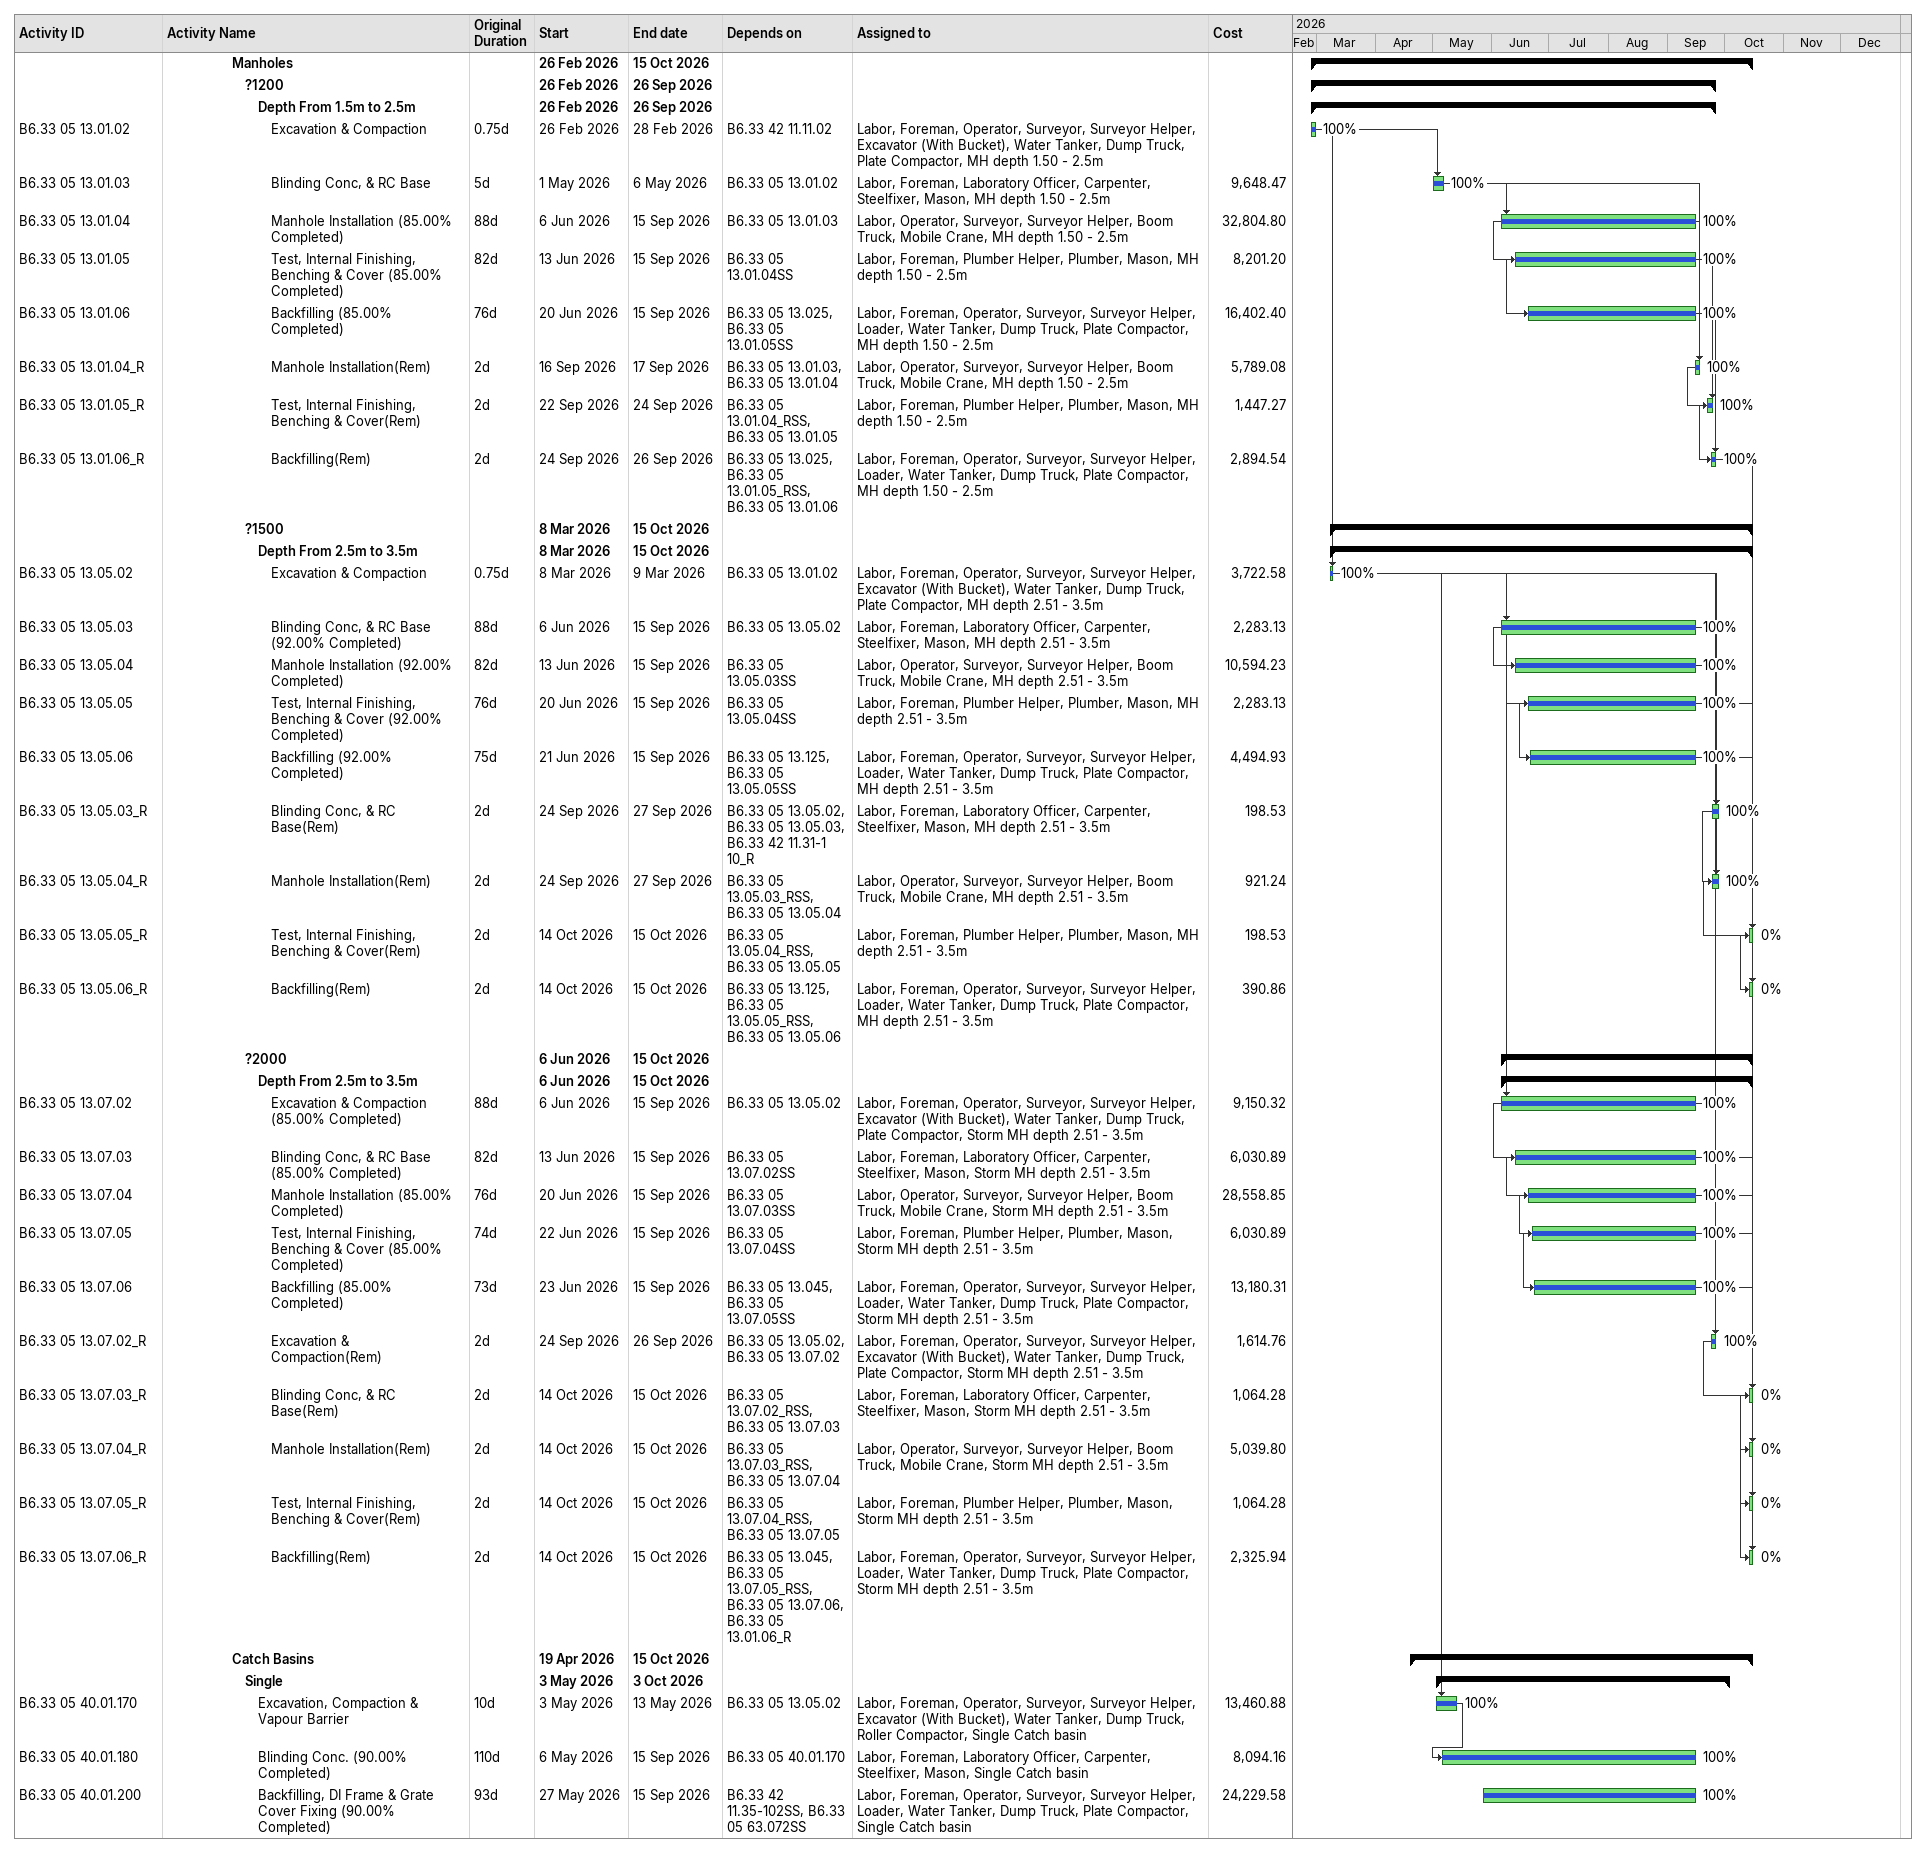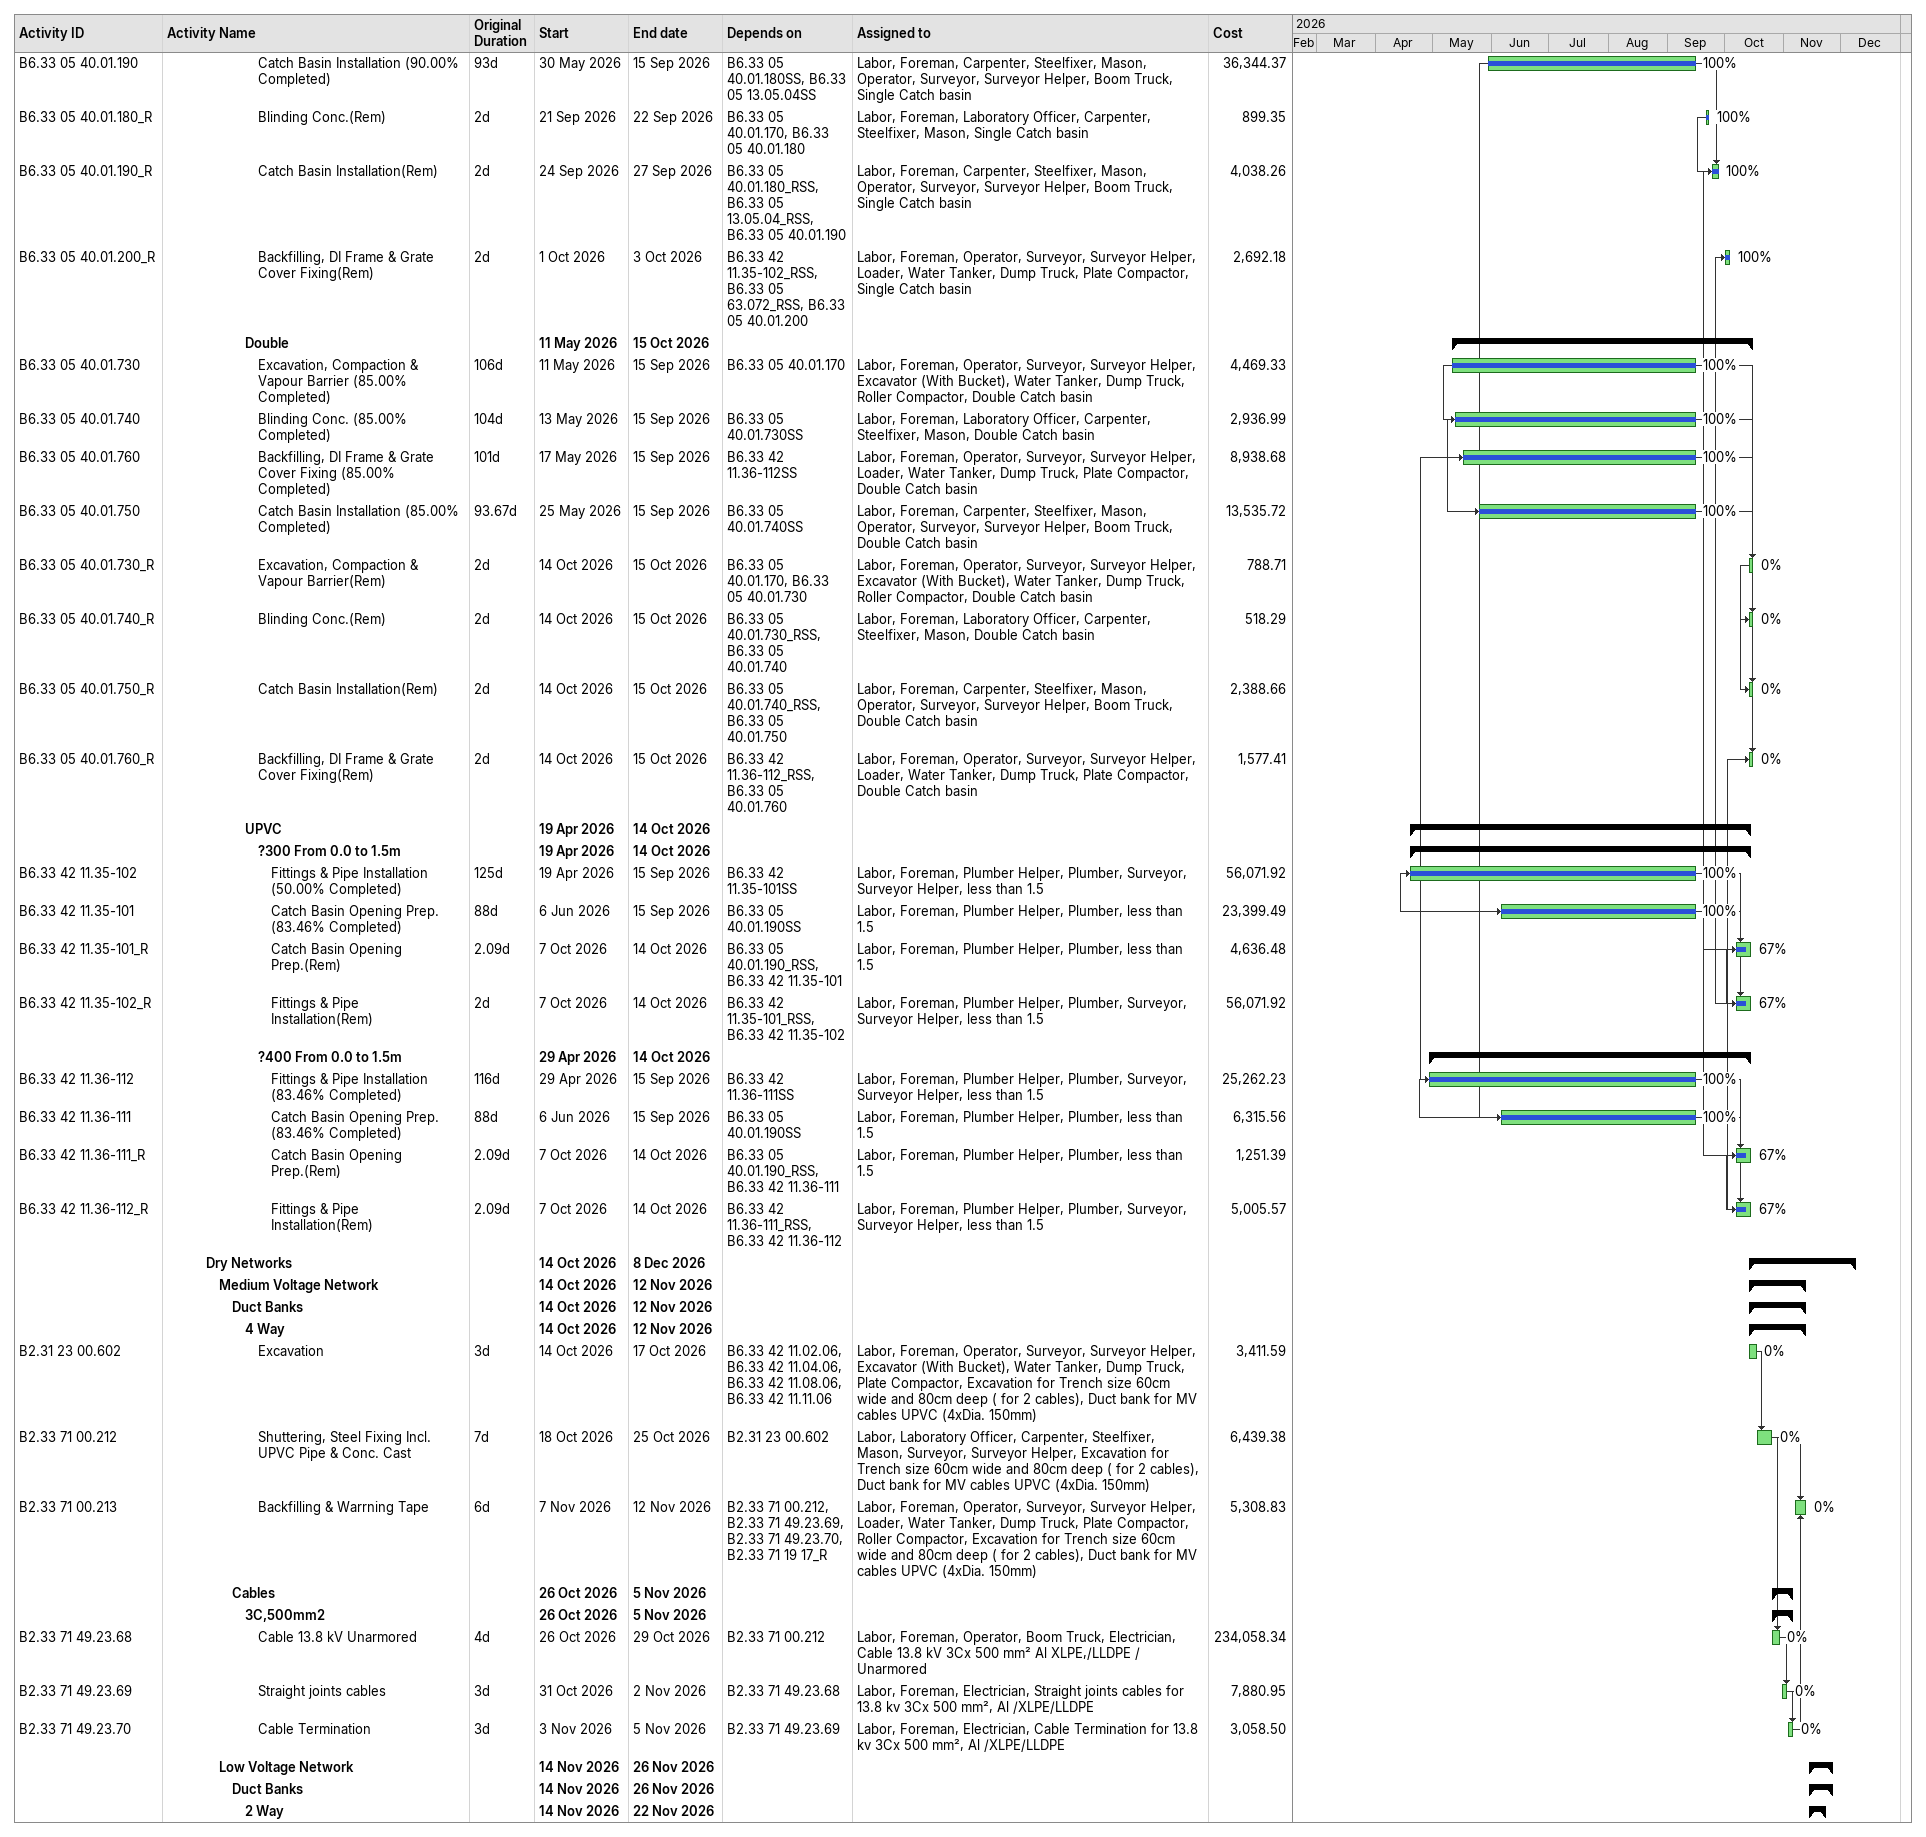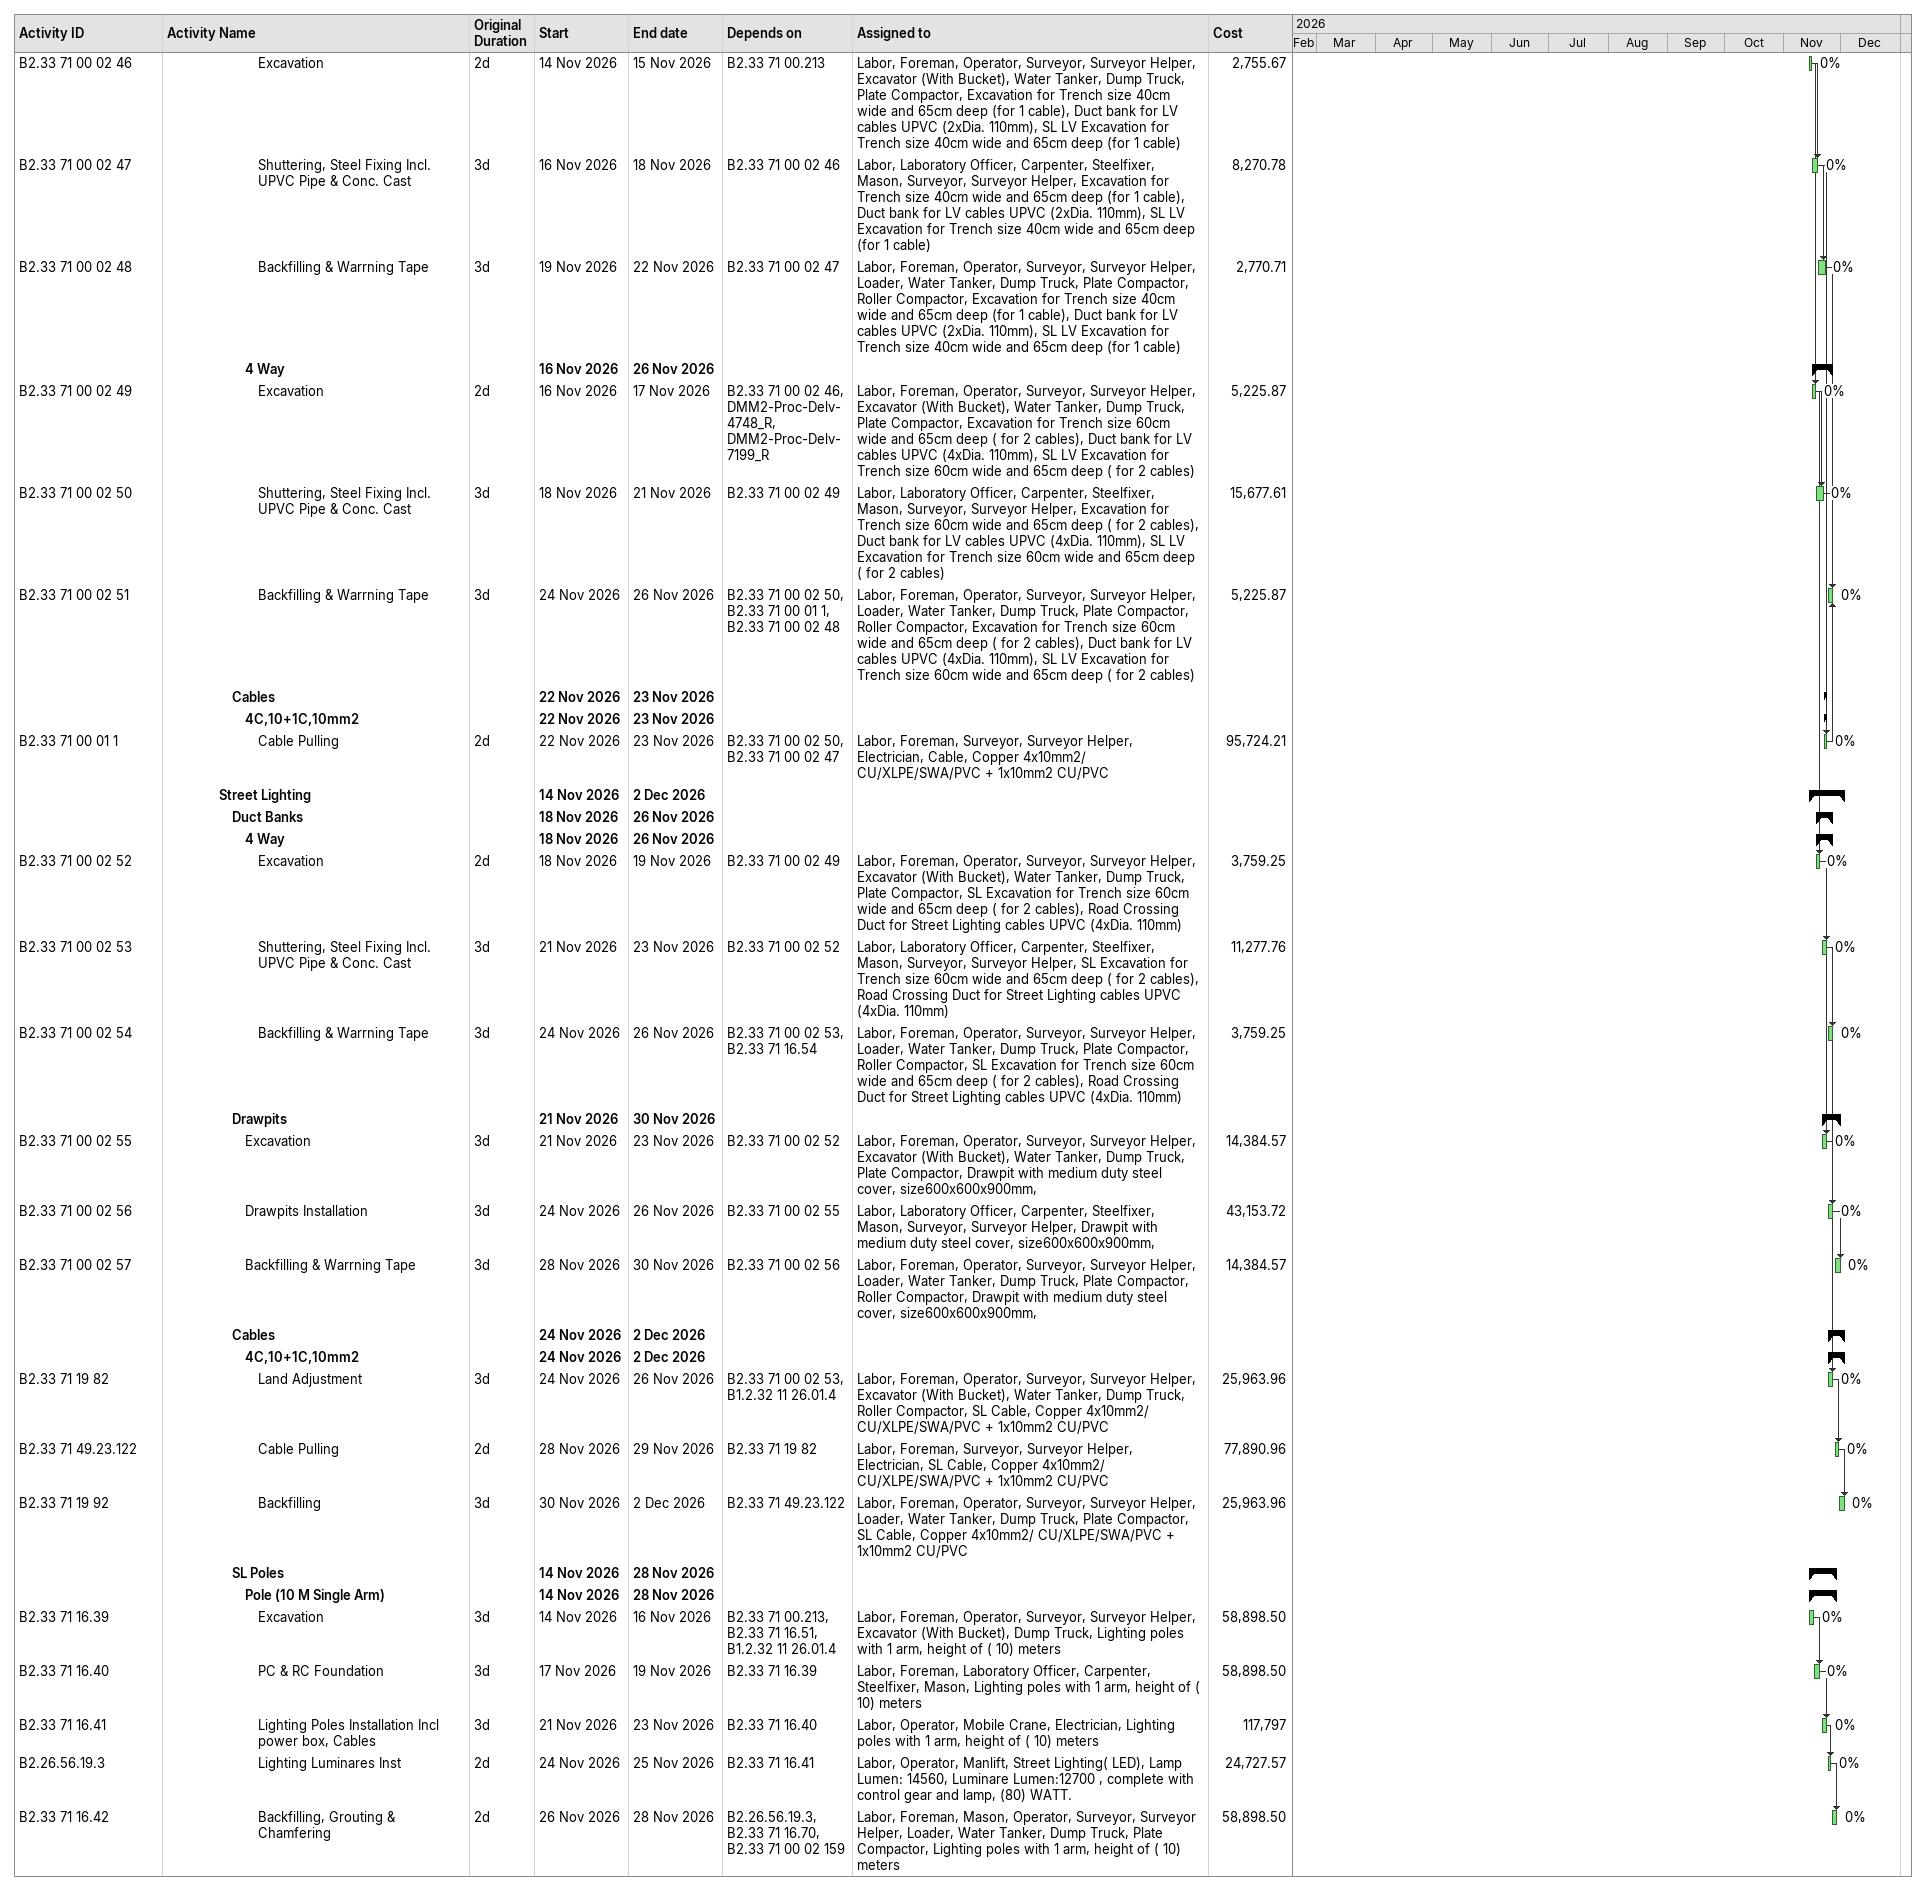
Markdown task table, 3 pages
| ID | Level | Task | Original duration | Start | Finish | Predecessors | Resources | % complete | Cost |
|---|---|---|---|---|---|---|---|---|---|
|  | 6 | **Manholes** |  | 2026-02-26 | 2026-10-15 |  |  |  |  |
|  | 7 | **?1200** |  | 2026-02-26 | 2026-09-26 |  |  |  |  |
|  | 8 | **Depth From 1.5m to 2.5m** |  | 2026-02-26 | 2026-09-26 |  |  |  |  |
| B6.33 05 13.01.02 | 9 | Excavation & Compaction | 0.75d | 2026-02-26 | 2026-02-28 | B6.33 42 11.11.02 | Labor, Foreman, Operator, Surveyor, Surveyor Helper, Excavator (With Bucket), Water Tanker, Dump Truck, Plate Compactor, MH depth 1.50 - 2.5m | 100 |  |
| B6.33 05 13.01.03 | 9 | Blinding Conc, & RC Base | 5d | 2026-05-01 | 2026-05-06 | B6.33 05 13.01.02 | Labor, Foreman, Laboratory Officer, Carpenter, Steelfixer, Mason, MH depth 1.50 - 2.5m | 100 | 9648.47 |
| B6.33 05 13.01.04 | 9 | Manhole Installation (85.00% Completed) | 88d | 2026-06-06 | 2026-09-15 | B6.33 05 13.01.03 | Labor, Operator, Surveyor, Surveyor Helper, Boom Truck, Mobile Crane, MH depth 1.50 - 2.5m | 100 | 32804.80 |
| B6.33 05 13.01.05 | 9 | Test, Internal Finishing, Benching & Cover (85.00% Completed) | 82d | 2026-06-13 | 2026-09-15 | B6.33 05 13.01.04SS | Labor, Foreman, Plumber Helper, Plumber, Mason, MH depth 1.50 - 2.5m | 100 | 8201.20 |
| B6.33 05 13.01.06 | 9 | Backfilling (85.00% Completed) | 76d | 2026-06-20 | 2026-09-15 | B6.33 05 13.025, B6.33 05 13.01.05SS | Labor, Foreman, Operator, Surveyor, Surveyor Helper, Loader, Water Tanker, Dump Truck, Plate Compactor, MH depth 1.50 - 2.5m | 100 | 16402.40 |
| B6.33 05 13.01.04_R | 9 | Manhole Installation(Rem) | 2d | 2026-09-16 | 2026-09-17 | B6.33 05 13.01.03, B6.33 05 13.01.04 | Labor, Operator, Surveyor, Surveyor Helper, Boom Truck, Mobile Crane, MH depth 1.50 - 2.5m | 100 | 5789.08 |
| B6.33 05 13.01.05_R | 9 | Test, Internal Finishing, Benching & Cover(Rem) | 2d | 2026-09-22 | 2026-09-24 | B6.33 05 13.01.04_RSS, B6.33 05 13.01.05 | Labor, Foreman, Plumber Helper, Plumber, Mason, MH depth 1.50 - 2.5m | 100 | 1447.27 |
| B6.33 05 13.01.06_R | 9 | Backfilling(Rem) | 2d | 2026-09-24 | 2026-09-26 | B6.33 05 13.025, B6.33 05 13.01.05_RSS, B6.33 05 13.01.06 | Labor, Foreman, Operator, Surveyor, Surveyor Helper, Loader, Water Tanker, Dump Truck, Plate Compactor, MH depth 1.50 - 2.5m | 100 | 2894.54 |
|  | 7 | **?1500** |  | 2026-03-08 | 2026-10-15 |  |  |  |  |
|  | 8 | **Depth From 2.5m to 3.5m** |  | 2026-03-08 | 2026-10-15 |  |  |  |  |
| B6.33 05 13.05.02 | 9 | Excavation & Compaction | 0.75d | 2026-03-08 | 2026-03-09 | B6.33 05 13.01.02 | Labor, Foreman, Operator, Surveyor, Surveyor Helper, Excavator (With Bucket), Water Tanker, Dump Truck, Plate Compactor, MH depth 2.51 - 3.5m | 100 | 3722.58 |
| B6.33 05 13.05.03 | 9 | Blinding Conc, & RC Base (92.00% Completed) | 88d | 2026-06-06 | 2026-09-15 | B6.33 05 13.05.02 | Labor, Foreman, Laboratory Officer, Carpenter, Steelfixer, Mason, MH depth 2.51 - 3.5m | 100 | 2283.13 |
| B6.33 05 13.05.04 | 9 | Manhole Installation (92.00% Completed) | 82d | 2026-06-13 | 2026-09-15 | B6.33 05 13.05.03SS | Labor, Operator, Surveyor, Surveyor Helper, Boom Truck, Mobile Crane, MH depth 2.51 - 3.5m | 100 | 10594.23 |
| B6.33 05 13.05.05 | 9 | Test, Internal Finishing, Benching & Cover (92.00% Completed) | 76d | 2026-06-20 | 2026-09-15 | B6.33 05 13.05.04SS | Labor, Foreman, Plumber Helper, Plumber, Mason, MH depth 2.51 - 3.5m | 100 | 2283.13 |
| B6.33 05 13.05.06 | 9 | Backfilling (92.00% Completed) | 75d | 2026-06-21 | 2026-09-15 | B6.33 05 13.125, B6.33 05 13.05.05SS | Labor, Foreman, Operator, Surveyor, Surveyor Helper, Loader, Water Tanker, Dump Truck, Plate Compactor, MH depth 2.51 - 3.5m | 100 | 4494.93 |
| B6.33 05 13.05.03_R | 9 | Blinding Conc, & RC Base(Rem) | 2d | 2026-09-24 | 2026-09-27 | B6.33 05 13.05.02, B6.33 05 13.05.03, B6.33 42 11.31-1 10_R | Labor, Foreman, Laboratory Officer, Carpenter, Steelfixer, Mason, MH depth 2.51 - 3.5m | 100 | 198.53 |
| B6.33 05 13.05.04_R | 9 | Manhole Installation(Rem) | 2d | 2026-09-24 | 2026-09-27 | B6.33 05 13.05.03_RSS, B6.33 05 13.05.04 | Labor, Operator, Surveyor, Surveyor Helper, Boom Truck, Mobile Crane, MH depth 2.51 - 3.5m | 100 | 921.24 |
| B6.33 05 13.05.05_R | 9 | Test, Internal Finishing, Benching & Cover(Rem) | 2d | 2026-10-14 | 2026-10-15 | B6.33 05 13.05.04_RSS, B6.33 05 13.05.05 | Labor, Foreman, Plumber Helper, Plumber, Mason, MH depth 2.51 - 3.5m | 0 | 198.53 |
| B6.33 05 13.05.06_R | 9 | Backfilling(Rem) | 2d | 2026-10-14 | 2026-10-15 | B6.33 05 13.125, B6.33 05 13.05.05_RSS, B6.33 05 13.05.06 | Labor, Foreman, Operator, Surveyor, Surveyor Helper, Loader, Water Tanker, Dump Truck, Plate Compactor, MH depth 2.51 - 3.5m | 0 | 390.86 |
|  | 7 | **?2000** |  | 2026-06-06 | 2026-10-15 |  |  |  |  |
|  | 8 | **Depth From 2.5m to 3.5m** |  | 2026-06-06 | 2026-10-15 |  |  |  |  |
| B6.33 05 13.07.02 | 9 | Excavation & Compaction (85.00% Completed) | 88d | 2026-06-06 | 2026-09-15 | B6.33 05 13.05.02 | Labor, Foreman, Operator, Surveyor, Surveyor Helper, Excavator (With Bucket), Water Tanker, Dump Truck, Plate Compactor, Storm MH depth 2.51 - 3.5m | 100 | 9150.32 |
| B6.33 05 13.07.03 | 9 | Blinding Conc, & RC Base (85.00% Completed) | 82d | 2026-06-13 | 2026-09-15 | B6.33 05 13.07.02SS | Labor, Foreman, Laboratory Officer, Carpenter, Steelfixer, Mason, Storm MH depth 2.51 - 3.5m | 100 | 6030.89 |
| B6.33 05 13.07.04 | 9 | Manhole Installation (85.00% Completed) | 76d | 2026-06-20 | 2026-09-15 | B6.33 05 13.07.03SS | Labor, Operator, Surveyor, Surveyor Helper, Boom Truck, Mobile Crane, Storm MH depth 2.51 - 3.5m | 100 | 28558.85 |
| B6.33 05 13.07.05 | 9 | Test, Internal Finishing, Benching & Cover (85.00% Completed) | 74d | 2026-06-22 | 2026-09-15 | B6.33 05 13.07.04SS | Labor, Foreman, Plumber Helper, Plumber, Mason, Storm MH depth 2.51 - 3.5m | 100 | 6030.89 |
| B6.33 05 13.07.06 | 9 | Backfilling (85.00% Completed) | 73d | 2026-06-23 | 2026-09-15 | B6.33 05 13.045, B6.33 05 13.07.05SS | Labor, Foreman, Operator, Surveyor, Surveyor Helper, Loader, Water Tanker, Dump Truck, Plate Compactor, Storm MH depth 2.51 - 3.5m | 100 | 13180.31 |
| B6.33 05 13.07.02_R | 9 | Excavation & Compaction(Rem) | 2d | 2026-09-24 | 2026-09-26 | B6.33 05 13.05.02, B6.33 05 13.07.02 | Labor, Foreman, Operator, Surveyor, Surveyor Helper, Excavator (With Bucket), Water Tanker, Dump Truck, Plate Compactor, Storm MH depth 2.51 - 3.5m | 100 | 1614.76 |
| B6.33 05 13.07.03_R | 9 | Blinding Conc, & RC Base(Rem) | 2d | 2026-10-14 | 2026-10-15 | B6.33 05 13.07.02_RSS, B6.33 05 13.07.03 | Labor, Foreman, Laboratory Officer, Carpenter, Steelfixer, Mason, Storm MH depth 2.51 - 3.5m | 0 | 1064.28 |
| B6.33 05 13.07.04_R | 9 | Manhole Installation(Rem) | 2d | 2026-10-14 | 2026-10-15 | B6.33 05 13.07.03_RSS, B6.33 05 13.07.04 | Labor, Operator, Surveyor, Surveyor Helper, Boom Truck, Mobile Crane, Storm MH depth 2.51 - 3.5m | 0 | 5039.80 |
| B6.33 05 13.07.05_R | 9 | Test, Internal Finishing, Benching & Cover(Rem) | 2d | 2026-10-14 | 2026-10-15 | B6.33 05 13.07.04_RSS, B6.33 05 13.07.05 | Labor, Foreman, Plumber Helper, Plumber, Mason, Storm MH depth 2.51 - 3.5m | 0 | 1064.28 |
| B6.33 05 13.07.06_R | 9 | Backfilling(Rem) | 2d | 2026-10-14 | 2026-10-15 | B6.33 05 13.045, B6.33 05 13.07.05_RSS, B6.33 05 13.07.06, B6.33 05 13.01.06_R | Labor, Foreman, Operator, Surveyor, Surveyor Helper, Loader, Water Tanker, Dump Truck, Plate Compactor, Storm MH depth 2.51 - 3.5m | 0 | 2325.94 |
|  | 6 | **Catch Basins** |  | 2026-04-19 | 2026-10-15 |  |  |  |  |
|  | 7 | **Single** |  | 2026-05-03 | 2026-10-03 |  |  |  |  |
| B6.33 05 40.01.170 | 8 | Excavation, Compaction & Vapour Barrier | 10d | 2026-05-03 | 2026-05-13 | B6.33 05 13.05.02 | Labor, Foreman, Operator, Surveyor, Surveyor Helper, Excavator (With Bucket), Water Tanker, Dump Truck, Roller Compactor, Single Catch basin | 100 | 13460.88 |
| B6.33 05 40.01.180 | 8 | Blinding Conc. (90.00% Completed) | 110d | 2026-05-06 | 2026-09-15 | B6.33 05 40.01.170 | Labor, Foreman, Laboratory Officer, Carpenter, Steelfixer, Mason, Single Catch basin | 100 | 8094.16 |
| B6.33 05 40.01.200 | 8 | Backfilling, DI Frame & Grate Cover Fixing (90.00% Completed) | 93d | 2026-05-27 | 2026-09-15 | B6.33 42 11.35-102SS, B6.33 05 63.072SS | Labor, Foreman, Operator, Surveyor, Surveyor Helper, Loader, Water Tanker, Dump Truck, Plate Compactor, Single Catch basin | 100 | 24229.58 |
| B6.33 05 40.01.190 | 8 | Catch Basin Installation (90.00% Completed) | 93d | 2026-05-30 | 2026-09-15 | B6.33 05 40.01.180SS, B6.33 05 13.05.04SS | Labor, Foreman, Carpenter, Steelfixer, Mason, Operator, Surveyor, Surveyor Helper, Boom Truck, Single Catch basin | 100 | 36344.37 |
| B6.33 05 40.01.180_R | 8 | Blinding Conc.(Rem) | 2d | 2026-09-21 | 2026-09-22 | B6.33 05 40.01.170, B6.33 05 40.01.180 | Labor, Foreman, Laboratory Officer, Carpenter, Steelfixer, Mason, Single Catch basin | 100 | 899.35 |
| B6.33 05 40.01.190_R | 8 | Catch Basin Installation(Rem) | 2d | 2026-09-24 | 2026-09-27 | B6.33 05 40.01.180_RSS, B6.33 05 13.05.04_RSS, B6.33 05 40.01.190 | Labor, Foreman, Carpenter, Steelfixer, Mason, Operator, Surveyor, Surveyor Helper, Boom Truck, Single Catch basin | 100 | 4038.26 |
| B6.33 05 40.01.200_R | 8 | Backfilling, DI Frame & Grate Cover Fixing(Rem) | 2d | 2026-10-01 | 2026-10-03 | B6.33 42 11.35-102_RSS, B6.33 05 63.072_RSS, B6.33 05 40.01.200 | Labor, Foreman, Operator, Surveyor, Surveyor Helper, Loader, Water Tanker, Dump Truck, Plate Compactor, Single Catch basin | 100 | 2692.18 |
|  | 7 | **Double** |  | 2026-05-11 | 2026-10-15 |  |  |  |  |
| B6.33 05 40.01.730 | 8 | Excavation, Compaction & Vapour Barrier (85.00% Completed) | 106d | 2026-05-11 | 2026-09-15 | B6.33 05 40.01.170 | Labor, Foreman, Operator, Surveyor, Surveyor Helper, Excavator (With Bucket), Water Tanker, Dump Truck, Roller Compactor, Double Catch basin | 100 | 4469.33 |
| B6.33 05 40.01.740 | 8 | Blinding Conc. (85.00% Completed) | 104d | 2026-05-13 | 2026-09-15 | B6.33 05 40.01.730SS | Labor, Foreman, Laboratory Officer, Carpenter, Steelfixer, Mason, Double Catch basin | 100 | 2936.99 |
| B6.33 05 40.01.760 | 8 | Backfilling, DI Frame & Grate Cover Fixing (85.00% Completed) | 101d | 2026-05-17 | 2026-09-15 | B6.33 42 11.36-112SS | Labor, Foreman, Operator, Surveyor, Surveyor Helper, Loader, Water Tanker, Dump Truck, Plate Compactor, Double Catch basin | 100 | 8938.68 |
| B6.33 05 40.01.750 | 8 | Catch Basin Installation (85.00% Completed) | 93.67d | 2026-05-25 | 2026-09-15 | B6.33 05 40.01.740SS | Labor, Foreman, Carpenter, Steelfixer, Mason, Operator, Surveyor, Surveyor Helper, Boom Truck, Double Catch basin | 100 | 13535.72 |
| B6.33 05 40.01.730_R | 8 | Excavation, Compaction & Vapour Barrier(Rem) | 2d | 2026-10-14 | 2026-10-15 | B6.33 05 40.01.170, B6.33 05 40.01.730 | Labor, Foreman, Operator, Surveyor, Surveyor Helper, Excavator (With Bucket), Water Tanker, Dump Truck, Roller Compactor, Double Catch basin | 0 | 788.71 |
| B6.33 05 40.01.740_R | 8 | Blinding Conc.(Rem) | 2d | 2026-10-14 | 2026-10-15 | B6.33 05 40.01.730_RSS, B6.33 05 40.01.740 | Labor, Foreman, Laboratory Officer, Carpenter, Steelfixer, Mason, Double Catch basin | 0 | 518.29 |
| B6.33 05 40.01.750_R | 8 | Catch Basin Installation(Rem) | 2d | 2026-10-14 | 2026-10-15 | B6.33 05 40.01.740_RSS, B6.33 05 40.01.750 | Labor, Foreman, Carpenter, Steelfixer, Mason, Operator, Surveyor, Surveyor Helper, Boom Truck, Double Catch basin | 0 | 2388.66 |
| B6.33 05 40.01.760_R | 8 | Backfilling, DI Frame & Grate Cover Fixing(Rem) | 2d | 2026-10-14 | 2026-10-15 | B6.33 42 11.36-112_RSS, B6.33 05 40.01.760 | Labor, Foreman, Operator, Surveyor, Surveyor Helper, Loader, Water Tanker, Dump Truck, Plate Compactor, Double Catch basin | 0 | 1577.41 |
|  | 7 | **UPVC** |  | 2026-04-19 | 2026-10-14 |  |  |  |  |
|  | 8 | **?300 From 0.0 to 1.5m** |  | 2026-04-19 | 2026-10-14 |  |  |  |  |
| B6.33 42 11.35-102 | 9 | Fittings & Pipe Installation (50.00% Completed) | 125d | 2026-04-19 | 2026-09-15 | B6.33 42 11.35-101SS | Labor, Foreman, Plumber Helper, Plumber, Surveyor, Surveyor Helper, less than 1.5 | 100 | 56071.92 |
| B6.33 42 11.35-101 | 9 | Catch Basin Opening Prep. (83.46% Completed) | 88d | 2026-06-06 | 2026-09-15 | B6.33 05 40.01.190SS | Labor, Foreman, Plumber Helper, Plumber, less than 1.5 | 100 | 23399.49 |
| B6.33 42 11.35-101_R | 9 | Catch Basin Opening Prep.(Rem) | 2.09d | 2026-10-07 | 2026-10-14 | B6.33 05 40.01.190_RSS, B6.33 42 11.35-101 | Labor, Foreman, Plumber Helper, Plumber, less than 1.5 | 67 | 4636.48 |
| B6.33 42 11.35-102_R | 9 | Fittings & Pipe Installation(Rem) | 2d | 2026-10-07 | 2026-10-14 | B6.33 42 11.35-101_RSS, B6.33 42 11.35-102 | Labor, Foreman, Plumber Helper, Plumber, Surveyor, Surveyor Helper, less than 1.5 | 67 | 56071.92 |
|  | 8 | **?400 From 0.0 to 1.5m** |  | 2026-04-29 | 2026-10-14 |  |  |  |  |
| B6.33 42 11.36-112 | 9 | Fittings & Pipe Installation (83.46% Completed) | 116d | 2026-04-29 | 2026-09-15 | B6.33 42 11.36-111SS | Labor, Foreman, Plumber Helper, Plumber, Surveyor, Surveyor Helper, less than 1.5 | 100 | 25262.23 |
| B6.33 42 11.36-111 | 9 | Catch Basin Opening Prep. (83.46% Completed) | 88d | 2026-06-06 | 2026-09-15 | B6.33 05 40.01.190SS | Labor, Foreman, Plumber Helper, Plumber, less than 1.5 | 100 | 6315.56 |
| B6.33 42 11.36-111_R | 9 | Catch Basin Opening Prep.(Rem) | 2.09d | 2026-10-07 | 2026-10-14 | B6.33 05 40.01.190_RSS, B6.33 42 11.36-111 | Labor, Foreman, Plumber Helper, Plumber, less than 1.5 | 67 | 1251.39 |
| B6.33 42 11.36-112_R | 9 | Fittings & Pipe Installation(Rem) | 2.09d | 2026-10-07 | 2026-10-14 | B6.33 42 11.36-111_RSS, B6.33 42 11.36-112 | Labor, Foreman, Plumber Helper, Plumber, Surveyor, Surveyor Helper, less than 1.5 | 67 | 5005.57 |
|  | 4 | **Dry Networks** |  | 2026-10-14 | 2026-12-08 |  |  |  |  |
|  | 5 | **Medium Voltage Network** |  | 2026-10-14 | 2026-11-12 |  |  |  |  |
|  | 6 | **Duct Banks** |  | 2026-10-14 | 2026-11-12 |  |  |  |  |
|  | 7 | **4 Way** |  | 2026-10-14 | 2026-11-12 |  |  |  |  |
| B2.31 23 00.602 | 8 | Excavation | 3d | 2026-10-14 | 2026-10-17 | B6.33 42 11.02.06, B6.33 42 11.04.06, B6.33 42 11.08.06, B6.33 42 11.11.06 | Labor, Foreman, Operator, Surveyor, Surveyor Helper, Excavator (With Bucket), Water Tanker, Dump Truck, Plate Compactor, Excavation for Trench size 60cm wide and 80cm deep ( for 2 cables), Duct bank for MV cables UPVC (4xDia. 150mm) | 0 | 3411.59 |
| B2.33 71 00.212 | 8 | Shuttering, Steel Fixing Incl. UPVC Pipe & Conc. Cast | 7d | 2026-10-18 | 2026-10-25 | B2.31 23 00.602 | Labor, Laboratory Officer, Carpenter, Steelfixer, Mason, Surveyor, Surveyor Helper, Excavation for Trench size 60cm wide and 80cm deep ( for 2 cables), Duct bank for MV cables UPVC (4xDia. 150mm) | 0 | 6439.38 |
| B2.33 71 00.213 | 8 | Backfilling & Warrning Tape | 6d | 2026-11-07 | 2026-11-12 | B2.33 71 00.212, B2.33 71 49.23.69, B2.33 71 49.23.70, B2.33 71 19 17_R | Labor, Foreman, Operator, Surveyor, Surveyor Helper, Loader, Water Tanker, Dump Truck, Plate Compactor, Roller Compactor, Excavation for Trench size 60cm wide and 80cm deep ( for 2 cables), Duct bank for MV cables UPVC (4xDia. 150mm) | 0 | 5308.83 |
|  | 6 | **Cables** |  | 2026-10-26 | 2026-11-05 |  |  |  |  |
|  | 7 | **3C,500mm2** |  | 2026-10-26 | 2026-11-05 |  |  |  |  |
| B2.33 71 49.23.68 | 8 | Cable 13.8 kV Unarmored | 4d | 2026-10-26 | 2026-10-29 | B2.33 71 00.212 | Labor, Foreman, Operator, Boom Truck, Electrician, Cable 13.8 kV 3Cx 500 mm² Al XLPE,/LLDPE / Unarmored | 0 | 234058.34 |
| B2.33 71 49.23.69 | 8 | Straight joints cables | 3d | 2026-10-31 | 2026-11-02 | B2.33 71 49.23.68 | Labor, Foreman, Electrician, Straight joints cables for 13.8 kv 3Cx 500 mm², Al /XLPE/LLDPE | 0 | 7880.95 |
| B2.33 71 49.23.70 | 8 | Cable Termination | 3d | 2026-11-03 | 2026-11-05 | B2.33 71 49.23.69 | Labor, Foreman, Electrician, Cable Termination for 13.8 kv 3Cx 500 mm², Al /XLPE/LLDPE | 0 | 3058.50 |
|  | 5 | **Low Voltage Network** |  | 2026-11-14 | 2026-11-26 |  |  |  |  |
|  | 6 | **Duct Banks** |  | 2026-11-14 | 2026-11-26 |  |  |  |  |
|  | 7 | **2 Way** |  | 2026-11-14 | 2026-11-22 |  |  |  |  |
| B2.33 71 00 02 46 | 8 | Excavation | 2d | 2026-11-14 | 2026-11-15 | B2.33 71 00.213 | Labor, Foreman, Operator, Surveyor, Surveyor Helper, Excavator (With Bucket), Water Tanker, Dump Truck, Plate Compactor, Excavation for Trench size 40cm wide and 65cm deep (for 1 cable), Duct bank for LV cables UPVC (2xDia. 110mm), SL LV Excavation for Trench size 40cm wide and 65cm deep (for 1 cable) | 0 | 2755.67 |
| B2.33 71 00 02 47 | 8 | Shuttering, Steel Fixing Incl. UPVC Pipe & Conc. Cast | 3d | 2026-11-16 | 2026-11-18 | B2.33 71 00 02 46 | Labor, Laboratory Officer, Carpenter, Steelfixer, Mason, Surveyor, Surveyor Helper, Excavation for Trench size 40cm wide and 65cm deep (for 1 cable), Duct bank for LV cables UPVC (2xDia. 110mm), SL LV Excavation for Trench size 40cm wide and 65cm deep (for 1 cable) | 0 | 8270.78 |
| B2.33 71 00 02 48 | 8 | Backfilling & Warrning Tape | 3d | 2026-11-19 | 2026-11-22 | B2.33 71 00 02 47 | Labor, Foreman, Operator, Surveyor, Surveyor Helper, Loader, Water Tanker, Dump Truck, Plate Compactor, Roller Compactor, Excavation for Trench size 40cm wide and 65cm deep (for 1 cable), Duct bank for LV cables UPVC (2xDia. 110mm), SL LV Excavation for Trench size 40cm wide and 65cm deep (for 1 cable) | 0 | 2770.71 |
|  | 7 | **4 Way** |  | 2026-11-16 | 2026-11-26 |  |  |  |  |
| B2.33 71 00 02 49 | 8 | Excavation | 2d | 2026-11-16 | 2026-11-17 | B2.33 71 00 02 46, DMM2-Proc-Delv-4748_R, DMM2-Proc-Delv-7199_R | Labor, Foreman, Operator, Surveyor, Surveyor Helper, Excavator (With Bucket), Water Tanker, Dump Truck, Plate Compactor, Excavation for Trench size 60cm wide and 65cm deep ( for 2 cables), Duct bank for LV cables UPVC (4xDia. 110mm), SL LV Excavation for Trench size 60cm wide and 65cm deep ( for 2 cables) | 0 | 5225.87 |
| B2.33 71 00 02 50 | 8 | Shuttering, Steel Fixing Incl. UPVC Pipe & Conc. Cast | 3d | 2026-11-18 | 2026-11-21 | B2.33 71 00 02 49 | Labor, Laboratory Officer, Carpenter, Steelfixer, Mason, Surveyor, Surveyor Helper, Excavation for Trench size 60cm wide and 65cm deep ( for 2 cables), Duct bank for LV cables UPVC (4xDia. 110mm), SL LV Excavation for Trench size 60cm wide and 65cm deep ( for 2 cables) | 0 | 15677.61 |
| B2.33 71 00 02 51 | 8 | Backfilling & Warrning Tape | 3d | 2026-11-24 | 2026-11-26 | B2.33 71 00 02 50, B2.33 71 00 01 1, B2.33 71 00 02 48 | Labor, Foreman, Operator, Surveyor, Surveyor Helper, Loader, Water Tanker, Dump Truck, Plate Compactor, Roller Compactor, Excavation for Trench size 60cm wide and 65cm deep ( for 2 cables), Duct bank for LV cables UPVC (4xDia. 110mm), SL LV Excavation for Trench size 60cm wide and 65cm deep ( for 2 cables) | 0 | 5225.87 |
|  | 6 | **Cables** |  | 2026-11-22 | 2026-11-23 |  |  |  |  |
|  | 7 | **4C,10+1C,10mm2** |  | 2026-11-22 | 2026-11-23 |  |  |  |  |
| B2.33 71 00 01 1 | 8 | Cable Pulling | 2d | 2026-11-22 | 2026-11-23 | B2.33 71 00 02 50, B2.33 71 00 02 47 | Labor, Foreman, Surveyor, Surveyor Helper, Electrician, Cable, Copper 4x10mm2/ CU/XLPE/SWA/PVC + 1x10mm2 CU/PVC | 0 | 95724.21 |
|  | 5 | **Street Lighting** |  | 2026-11-14 | 2026-12-02 |  |  |  |  |
|  | 6 | **Duct Banks** |  | 2026-11-18 | 2026-11-26 |  |  |  |  |
|  | 7 | **4 Way** |  | 2026-11-18 | 2026-11-26 |  |  |  |  |
| B2.33 71 00 02 52 | 8 | Excavation | 2d | 2026-11-18 | 2026-11-19 | B2.33 71 00 02 49 | Labor, Foreman, Operator, Surveyor, Surveyor Helper, Excavator (With Bucket), Water Tanker, Dump Truck, Plate Compactor, SL Excavation for Trench size 60cm wide and 65cm deep ( for 2 cables), Road Crossing Duct for Street Lighting cables UPVC (4xDia. 110mm) | 0 | 3759.25 |
| B2.33 71 00 02 53 | 8 | Shuttering, Steel Fixing Incl. UPVC Pipe & Conc. Cast | 3d | 2026-11-21 | 2026-11-23 | B2.33 71 00 02 52 | Labor, Laboratory Officer, Carpenter, Steelfixer, Mason, Surveyor, Surveyor Helper, SL Excavation for Trench size 60cm wide and 65cm deep ( for 2 cables), Road Crossing Duct for Street Lighting cables UPVC (4xDia. 110mm) | 0 | 11277.76 |
| B2.33 71 00 02 54 | 8 | Backfilling & Warrning Tape | 3d | 2026-11-24 | 2026-11-26 | B2.33 71 00 02 53, B2.33 71 16.54 | Labor, Foreman, Operator, Surveyor, Surveyor Helper, Loader, Water Tanker, Dump Truck, Plate Compactor, Roller Compactor, SL Excavation for Trench size 60cm wide and 65cm deep ( for 2 cables), Road Crossing Duct for Street Lighting cables UPVC (4xDia. 110mm) | 0 | 3759.25 |
|  | 6 | **Drawpits** |  | 2026-11-21 | 2026-11-30 |  |  |  |  |
| B2.33 71 00 02 55 | 7 | Excavation | 3d | 2026-11-21 | 2026-11-23 | B2.33 71 00 02 52 | Labor, Foreman, Operator, Surveyor, Surveyor Helper, Excavator (With Bucket), Water Tanker, Dump Truck, Plate Compactor, Drawpit with medium duty steel cover, size600x600x900mm, | 0 | 14384.57 |
| B2.33 71 00 02 56 | 7 | Drawpits Installation | 3d | 2026-11-24 | 2026-11-26 | B2.33 71 00 02 55 | Labor, Laboratory Officer, Carpenter, Steelfixer, Mason, Surveyor, Surveyor Helper, Drawpit with medium duty steel cover, size600x600x900mm, | 0 | 43153.72 |
| B2.33 71 00 02 57 | 7 | Backfilling & Warrning Tape | 3d | 2026-11-28 | 2026-11-30 | B2.33 71 00 02 56 | Labor, Foreman, Operator, Surveyor, Surveyor Helper, Loader, Water Tanker, Dump Truck, Plate Compactor, Roller Compactor, Drawpit with medium duty steel cover, size600x600x900mm, | 0 | 14384.57 |
|  | 6 | **Cables** |  | 2026-11-24 | 2026-12-02 |  |  |  |  |
|  | 7 | **4C,10+1C,10mm2** |  | 2026-11-24 | 2026-12-02 |  |  |  |  |
| B2.33 71 19 82 | 8 | Land Adjustment | 3d | 2026-11-24 | 2026-11-26 | B2.33 71 00 02 53, B1.2.32 11 26.01.4 | Labor, Foreman, Operator, Surveyor, Surveyor Helper, Excavator (With Bucket), Water Tanker, Dump Truck, Roller Compactor, SL Cable, Copper 4x10mm2/ CU/XLPE/SWA/PVC + 1x10mm2 CU/PVC | 0 | 25963.96 |
| B2.33 71 49.23.122 | 8 | Cable Pulling | 2d | 2026-11-28 | 2026-11-29 | B2.33 71 19 82 | Labor, Foreman, Surveyor, Surveyor Helper, Electrician, SL Cable, Copper 4x10mm2/ CU/XLPE/SWA/PVC + 1x10mm2 CU/PVC | 0 | 77890.96 |
| B2.33 71 19 92 | 8 | Backfilling | 3d | 2026-11-30 | 2026-12-02 | B2.33 71 49.23.122 | Labor, Foreman, Operator, Surveyor, Surveyor Helper, Loader, Water Tanker, Dump Truck, Plate Compactor, SL Cable, Copper 4x10mm2/ CU/XLPE/SWA/PVC + 1x10mm2 CU/PVC | 0 | 25963.96 |
|  | 6 | **SL Poles** |  | 2026-11-14 | 2026-11-28 |  |  |  |  |
|  | 7 | **Pole (10 M Single Arm)** |  | 2026-11-14 | 2026-11-28 |  |  |  |  |
| B2.33 71 16.39 | 8 | Excavation | 3d | 2026-11-14 | 2026-11-16 | B2.33 71 00.213, B2.33 71 16.51, B1.2.32 11 26.01.4 | Labor, Foreman, Operator, Surveyor, Surveyor Helper, Excavator (With Bucket), Dump Truck, Lighting poles with 1 arm, height of ( 10) meters | 0 | 58898.50 |
| B2.33 71 16.40 | 8 | PC & RC Foundation | 3d | 2026-11-17 | 2026-11-19 | B2.33 71 16.39 | Labor, Foreman, Laboratory Officer, Carpenter, Steelfixer, Mason, Lighting poles with 1 arm, height of ( 10) meters | 0 | 58898.50 |
| B2.33 71 16.41 | 8 | Lighting Poles Installation Incl power box, Cables | 3d | 2026-11-21 | 2026-11-23 | B2.33 71 16.40 | Labor, Operator, Mobile Crane, Electrician, Lighting poles with 1 arm, height of ( 10) meters | 0 | 117797 |
| B2.26.56.19.3 | 8 | Lighting Luminares Inst | 2d | 2026-11-24 | 2026-11-25 | B2.33 71 16.41 | Labor, Operator, Manlift, Street Lighting( LED), Lamp Lumen: 14560, Luminare Lumen:12700 , complete with control gear and lamp, (80) WATT. | 0 | 24727.57 |
| B2.33 71 16.42 | 8 | Backfilling, Grouting & Chamfering | 2d | 2026-11-26 | 2026-11-28 | B2.26.56.19.3, B2.33 71 16.70, B2.33 71 00 02 159 | Labor, Foreman, Mason, Operator, Surveyor, Surveyor Helper, Loader, Water Tanker, Dump Truck, Plate Compactor, Lighting poles with 1 arm, height of ( 10) meters | 0 | 58898.50 |
